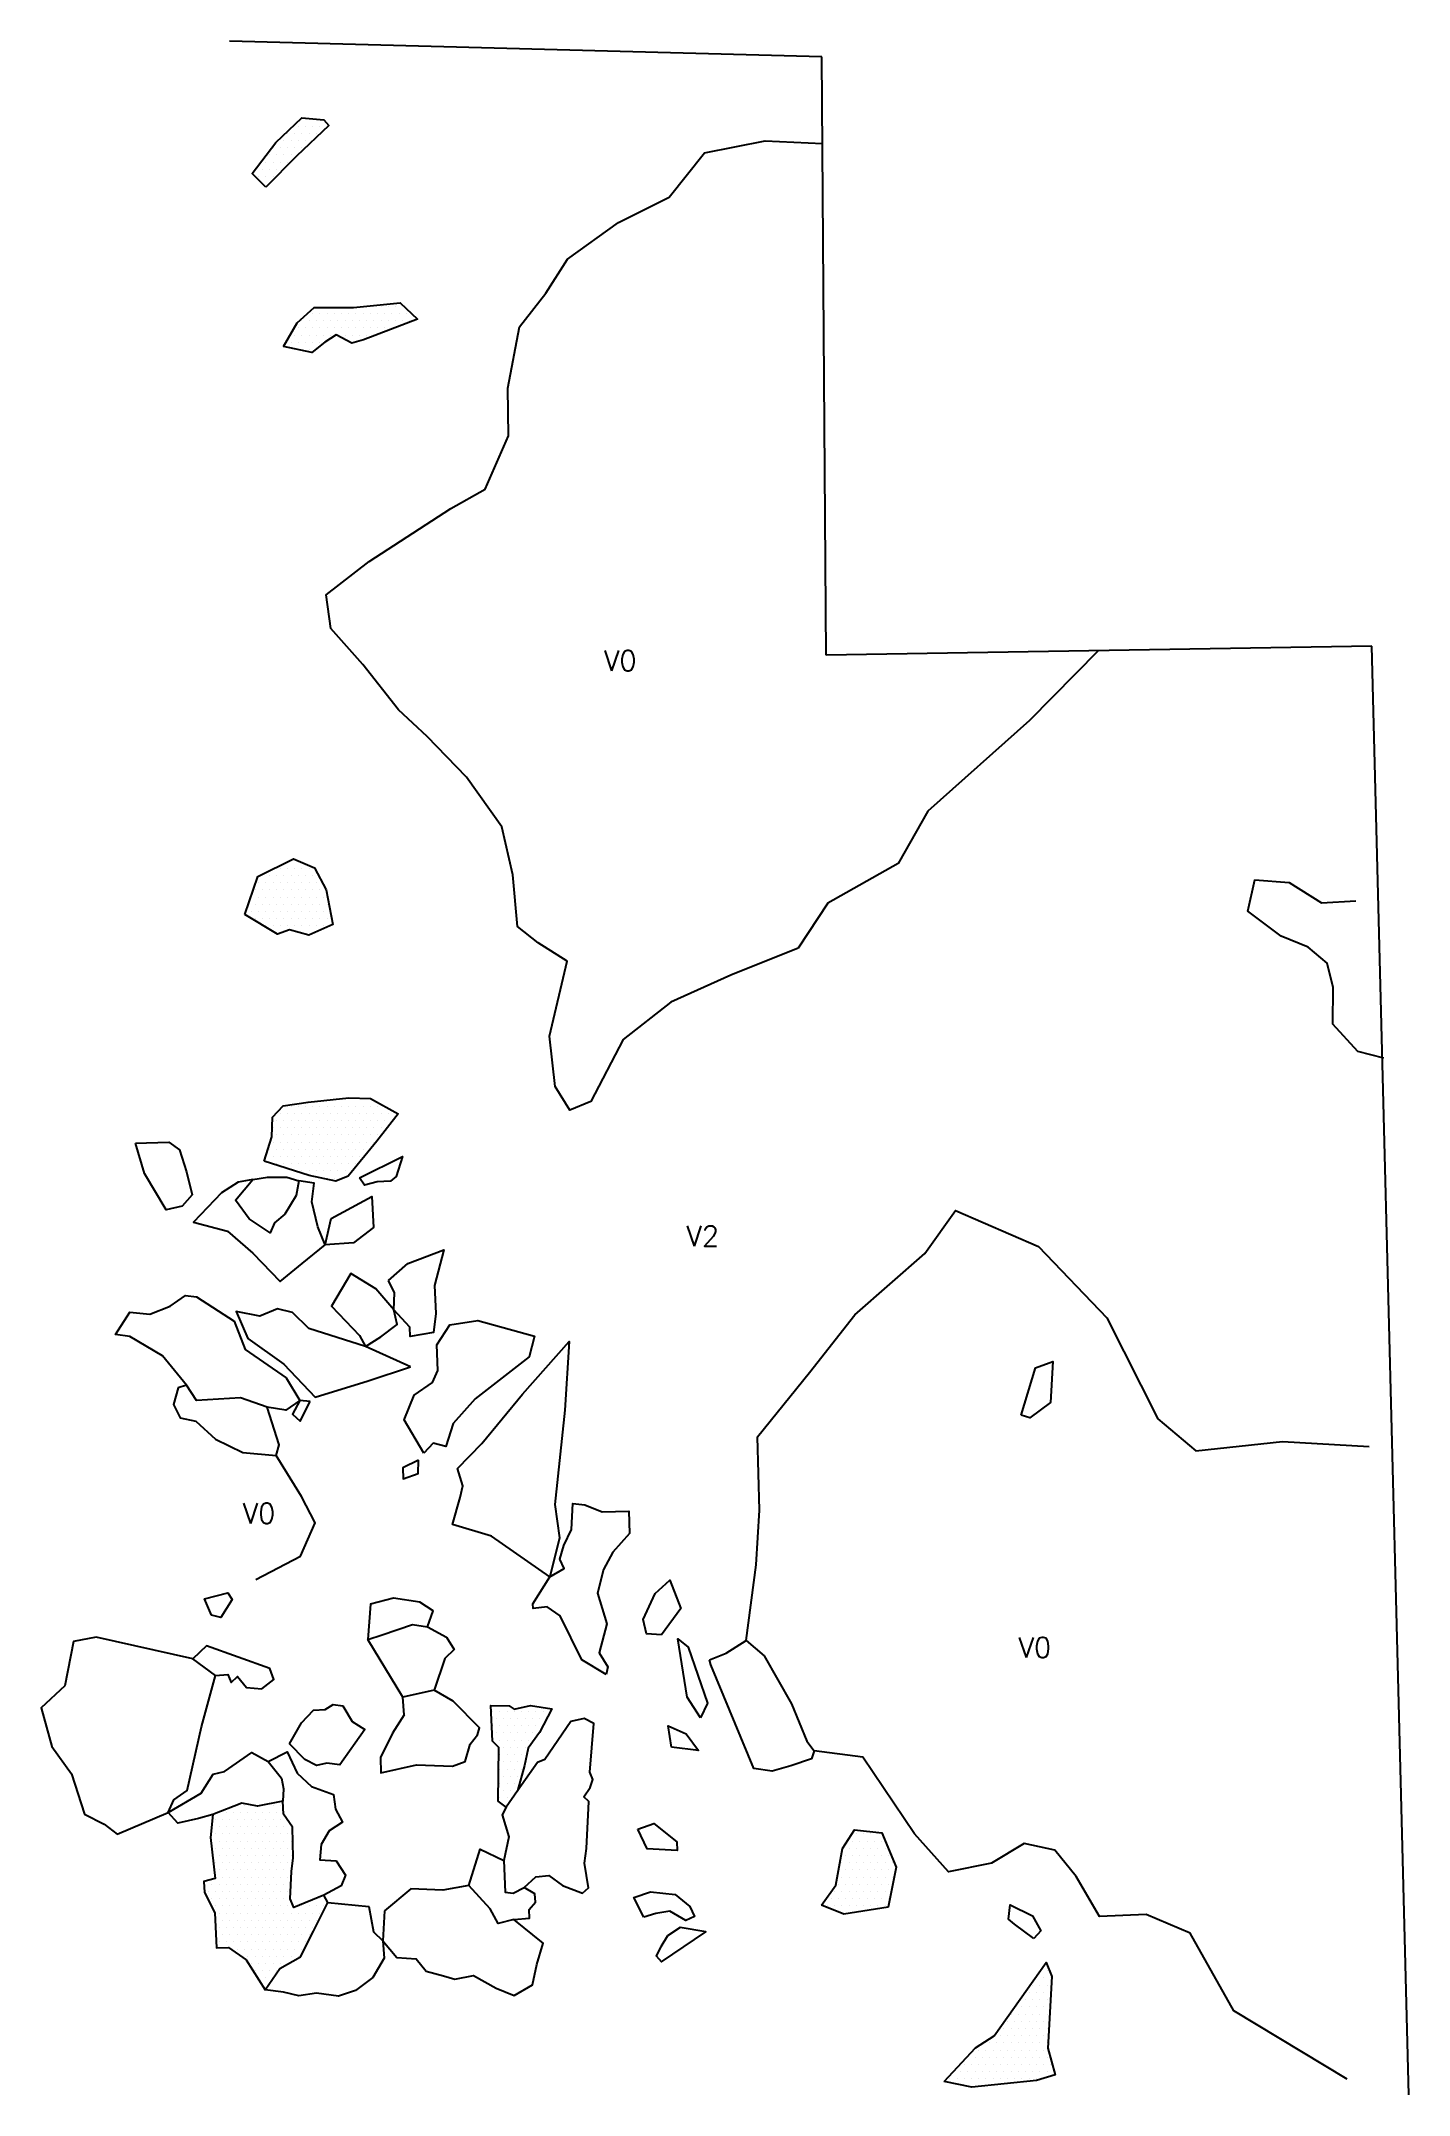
# Model space of a CAD drawing. Header units: metres. Extents: x 5.58 to 7.95, y -16.69 to -13.13.
import ezdxf

# ---------------------------------------------------------------- set-up
doc = ezdxf.new("R2010")
doc.units = ezdxf.units.M
doc.header["$LTSCALE"] = 25
doc.header["$MEASUREMENT"] = 0
doc.linetypes.add('STRICHPUNKTX2', pattern=[2, 1, -0.5, 0, -0.5])
doc.layers.get('0').update_dxf_attribs({"linetype": 'CONTINUOUS'})
for name, color, linetype in [('BEFUND', 1, 'CONTINUOUS'), ('BEFUNDSCHRAFF', 1, 'CONTINUOUS'), ('GRABUNGSGRENZE', 3, 'STRICHPUNKTX2'), ('STEINE', 4, 'CONTINUOUS'), ('STEINESCHRAFF', 4, 'CONTINUOUS')]:
    doc.layers.add(name, color=color, linetype=linetype)
doc.styles.get("Standard").update_dxf_attribs({"font": 'txt.shx'})

# ---------------------------------------------------------------- blocks, each defined once
blk = doc.blocks.new('*X1')
at = {"color": 0}
for p, q in [((600.625, -1328.75), (600.625, -1328.75)), ((601.875, -1328.75), (601.875, -1328.75)), ((602.5, -1327.5), (602.5, -1327.5)), ((603.125, -1326.25), (603.125, -1326.25)), ((603.125, -1328.75), (603.125, -1328.75)), ((603.75, -1327.5), (603.75, -1327.5)), ((604.375, -1326.25), (604.375, -1326.25)), ((604.375, -1328.75), (604.375, -1328.75)), ((605, -1327.5), (605, -1327.5)), ((605.625, -1328.75), (605.625, -1328.75)), ((606.25, -1327.5), (606.25, -1327.5)), ((607.5, -1327.5), (607.5, -1327.5)), ((597.5, -1332.5), (597.5, -1332.5)), ((598.125, -1331.25), (598.125, -1331.25)), ((598.75, -1332.5), (598.75, -1332.5)), ((599.375, -1331.25), (599.375, -1331.25)), ((600, -1330), (600, -1330)), ((600, -1332.5), (600, -1332.5)), ((600.625, -1331.25), (600.625, -1331.25)), ((601.25, -1330), (601.25, -1330)), ((601.25, -1332.5), (601.25, -1332.5)), ((601.875, -1331.25), (601.875, -1331.25)), ((602.5, -1330), (602.5, -1330)), ((603.125, -1331.25), (603.125, -1331.25)), ((603.75, -1330), (603.75, -1330)), ((605, -1330), (605, -1330)), ((596.25, -1335), (596.25, -1335)), ((596.875, -1333.75), (596.875, -1333.75)), ((597.5, -1335), (597.5, -1335)), ((598.125, -1333.75), (598.125, -1333.75)), ((598.75, -1335), (598.75, -1335)), ((599.375, -1333.75), (599.375, -1333.75)), ((600.625, -1333.75), (600.625, -1333.75)), ((595.625, -1336.25), (595.625, -1336.25)), ((596.875, -1336.25), (596.875, -1336.25)), ((598.125, -1336.25), (598.125, -1336.25)), ((605, -1360), (605, -1360)), ((606.25, -1360), (606.25, -1360)), ((607.5, -1360), (607.5, -1360)), ((608.75, -1360), (608.75, -1360)), ((610, -1360), (610, -1360)), ((611.25, -1360), (611.25, -1360)), ((612.5, -1360), (612.5, -1360)), ((613.75, -1360), (613.75, -1360)), ((614.375, -1358.75), (614.375, -1358.75)), ((615, -1360), (615, -1360)), ((615.625, -1358.75), (615.625, -1358.75)), ((616.25, -1360), (616.25, -1360)), ((616.875, -1358.75), (616.875, -1358.75)), ((617.5, -1360), (617.5, -1360)), ((618.125, -1358.75), (618.125, -1358.75)), ((618.75, -1360), (618.75, -1360)), ((619.375, -1358.75), (619.375, -1358.75)), ((620, -1360), (620, -1360)), ((620.625, -1358.75), (620.625, -1358.75)), ((621.25, -1360), (621.25, -1360)), ((601.875, -1363.75), (601.875, -1363.75)), ((602.5, -1362.5), (602.5, -1362.5)), ((603.125, -1361.25), (603.125, -1361.25)), ((603.125, -1363.75), (603.125, -1363.75)), ((603.75, -1362.5), (603.75, -1362.5)), ((604.375, -1361.25), (604.375, -1361.25)), ((604.375, -1363.75), (604.375, -1363.75)), ((605, -1362.5), (605, -1362.5)), ((605.625, -1361.25), (605.625, -1361.25)), ((605.625, -1363.75), (605.625, -1363.75)), ((606.25, -1362.5), (606.25, -1362.5)), ((606.875, -1361.25), (606.875, -1361.25)), ((606.875, -1363.75), (606.875, -1363.75)), ((607.5, -1362.5), (607.5, -1362.5)), ((608.125, -1361.25), (608.125, -1361.25)), ((608.125, -1363.75), (608.125, -1363.75)), ((608.75, -1362.5), (608.75, -1362.5)), ((609.375, -1361.25), (609.375, -1361.25)), ((609.375, -1363.75), (609.375, -1363.75)), ((610, -1362.5), (610, -1362.5)), ((610.625, -1361.25), (610.625, -1361.25)), ((610.625, -1363.75), (610.625, -1363.75)), ((611.25, -1362.5), (611.25, -1362.5)), ((611.875, -1361.25), (611.875, -1361.25)), ((611.875, -1363.75), (611.875, -1363.75)), ((612.5, -1362.5), (612.5, -1362.5)), ((613.125, -1361.25), (613.125, -1361.25)), ((613.125, -1363.75), (613.125, -1363.75)), ((613.75, -1362.5), (613.75, -1362.5)), ((614.375, -1361.25), (614.375, -1361.25)), ((614.375, -1363.75), (614.375, -1363.75)), ((615, -1362.5), (615, -1362.5)), ((615.625, -1361.25), (615.625, -1361.25)), ((615.625, -1363.75), (615.625, -1363.75)), ((616.25, -1362.5), (616.25, -1362.5)), ((616.875, -1361.25), (616.875, -1361.25)), ((617.5, -1362.5), (617.5, -1362.5)), ((618.125, -1361.25), (618.125, -1361.25)), ((618.75, -1362.5), (618.75, -1362.5)), ((619.375, -1361.25), (619.375, -1361.25)), ((620.625, -1361.25), (620.625, -1361.25)), ((621.875, -1361.25), (621.875, -1361.25)), ((601.25, -1365), (601.25, -1365)), ((602.5, -1365), (602.5, -1365)), ((603.125, -1366.25), (603.125, -1366.25)), ((603.75, -1365), (603.75, -1365)), ((604.375, -1366.25), (604.375, -1366.25)), ((605, -1365), (605, -1365)), ((606.25, -1365), (606.25, -1365)), ((609.375, -1496.25), (609.375, -1496.25)), ((610.625, -1496.25), (610.625, -1496.25)), ((611.875, -1496.25), (611.875, -1496.25)), ((613.125, -1496.25), (613.125, -1496.25)), ((614.375, -1496.25), (614.375, -1496.25)), ((598.75, -1500), (598.75, -1500)), ((599.375, -1498.75), (599.375, -1498.75)), ((600, -1497.5), (600, -1497.5)), ((600, -1500), (600, -1500)), ((600.625, -1498.75), (600.625, -1498.75)), ((601.25, -1497.5), (601.25, -1497.5)), ((601.25, -1500), (601.25, -1500)), ((601.875, -1498.75), (601.875, -1498.75)), ((602.5, -1497.5), (602.5, -1497.5)), ((602.5, -1500), (602.5, -1500)), ((603.125, -1498.75), (603.125, -1498.75)), ((603.75, -1497.5), (603.75, -1497.5)), ((603.75, -1500), (603.75, -1500)), ((604.375, -1498.75), (604.375, -1498.75)), ((605, -1497.5), (605, -1497.5)), ((605, -1500), (605, -1500)), ((605.625, -1498.75), (605.625, -1498.75)), ((606.25, -1497.5), (606.25, -1497.5)), ((606.25, -1500), (606.25, -1500)), ((606.875, -1498.75), (606.875, -1498.75)), ((607.5, -1497.5), (607.5, -1497.5)), ((607.5, -1500), (607.5, -1500)), ((608.125, -1498.75), (608.125, -1498.75)), ((608.75, -1497.5), (608.75, -1497.5)), ((608.75, -1500), (608.75, -1500)), ((609.375, -1498.75), (609.375, -1498.75)), ((610, -1497.5), (610, -1497.5)), ((610, -1500), (610, -1500)), ((610.625, -1498.75), (610.625, -1498.75)), ((611.25, -1497.5), (611.25, -1497.5)), ((611.25, -1500), (611.25, -1500)), ((611.875, -1498.75), (611.875, -1498.75)), ((612.5, -1497.5), (612.5, -1497.5)), ((612.5, -1500), (612.5, -1500)), ((613.125, -1498.75), (613.125, -1498.75)), ((613.75, -1497.5), (613.75, -1497.5)), ((613.75, -1500), (613.75, -1500)), ((614.375, -1498.75), (614.375, -1498.75)), ((615, -1497.5), (615, -1497.5)), ((615, -1500), (615, -1500)), ((615.625, -1498.75), (615.625, -1498.75)), ((616.25, -1497.5), (616.25, -1497.5)), ((616.25, -1500), (616.25, -1500)), ((616.875, -1498.75), (616.875, -1498.75)), ((617.5, -1500), (617.5, -1500)), ((618.125, -1498.75), (618.125, -1498.75)), ((618.75, -1500), (618.75, -1500)), ((619.375, -1498.75), (619.375, -1498.75)), ((598.125, -1501.25), (598.125, -1501.25)), ((598.75, -1502.5), (598.75, -1502.5)), ((599.375, -1501.25), (599.375, -1501.25)), ((600, -1502.5), (600, -1502.5)), ((600.625, -1501.25), (600.625, -1501.25)), ((601.25, -1502.5), (601.25, -1502.5)), ((601.875, -1501.25), (601.875, -1501.25)), ((602.5, -1502.5), (602.5, -1502.5)), ((603.125, -1501.25), (603.125, -1501.25)), ((603.75, -1502.5), (603.75, -1502.5)), ((604.375, -1501.25), (604.375, -1501.25)), ((605, -1502.5), (605, -1502.5)), ((605.625, -1501.25), (605.625, -1501.25)), ((606.25, -1502.5), (606.25, -1502.5)), ((606.875, -1501.25), (606.875, -1501.25)), ((607.5, -1502.5), (607.5, -1502.5)), ((608.125, -1501.25), (608.125, -1501.25)), ((608.75, -1502.5), (608.75, -1502.5)), ((609.375, -1501.25), (609.375, -1501.25)), ((610, -1502.5), (610, -1502.5)), ((610.625, -1501.25), (610.625, -1501.25)), ((611.25, -1502.5), (611.25, -1502.5)), ((611.875, -1501.25), (611.875, -1501.25)), ((612.5, -1502.5), (612.5, -1502.5)), ((613.125, -1501.25), (613.125, -1501.25)), ((613.75, -1502.5), (613.75, -1502.5)), ((614.375, -1501.25), (614.375, -1501.25)), ((615, -1502.5), (615, -1502.5)), ((615.625, -1501.25), (615.625, -1501.25)), ((616.25, -1502.5), (616.25, -1502.5)), ((616.875, -1501.25), (616.875, -1501.25)), ((596.875, -1506.25), (596.875, -1506.25)), ((597.5, -1505), (597.5, -1505)), ((598.125, -1503.75), (598.125, -1503.75)), ((598.125, -1506.25), (598.125, -1506.25)), ((598.75, -1505), (598.75, -1505)), ((599.375, -1503.75), (599.375, -1503.75)), ((599.375, -1506.25), (599.375, -1506.25)), ((600, -1505), (600, -1505)), ((600.625, -1503.75), (600.625, -1503.75)), ((600.625, -1506.25), (600.625, -1506.25)), ((601.25, -1505), (601.25, -1505)), ((601.875, -1503.75), (601.875, -1503.75)), ((601.875, -1506.25), (601.875, -1506.25)), ((602.5, -1505), (602.5, -1505)), ((603.125, -1503.75), (603.125, -1503.75)), ((603.125, -1506.25), (603.125, -1506.25)), ((603.75, -1505), (603.75, -1505)), ((604.375, -1503.75), (604.375, -1503.75)), ((604.375, -1506.25), (604.375, -1506.25)), ((605, -1505), (605, -1505)), ((605.625, -1503.75), (605.625, -1503.75)), ((605.625, -1506.25), (605.625, -1506.25)), ((606.25, -1505), (606.25, -1505)), ((606.875, -1503.75), (606.875, -1503.75)), ((606.875, -1506.25), (606.875, -1506.25)), ((607.5, -1505), (607.5, -1505)), ((608.125, -1503.75), (608.125, -1503.75)), ((608.125, -1506.25), (608.125, -1506.25)), ((608.75, -1505), (608.75, -1505)), ((609.375, -1503.75), (609.375, -1503.75)), ((609.375, -1506.25), (609.375, -1506.25)), ((610, -1505), (610, -1505)), ((610.625, -1503.75), (610.625, -1503.75)), ((610.625, -1506.25), (610.625, -1506.25)), ((611.25, -1505), (611.25, -1505)), ((611.875, -1503.75), (611.875, -1503.75)), ((611.875, -1506.25), (611.875, -1506.25)), ((612.5, -1505), (612.5, -1505)), ((613.125, -1503.75), (613.125, -1503.75)), ((613.125, -1506.25), (613.125, -1506.25)), ((613.75, -1505), (613.75, -1505)), ((614.375, -1503.75), (614.375, -1503.75)), ((615.625, -1503.75), (615.625, -1503.75)), ((598.75, -1507.5), (598.75, -1507.5)), ((600, -1507.5), (600, -1507.5)), ((601.25, -1507.5), (601.25, -1507.5)), ((602.5, -1507.5), (602.5, -1507.5)), ((603.125, -1508.75), (603.125, -1508.75)), ((603.75, -1507.5), (603.75, -1507.5)), ((604.375, -1508.75), (604.375, -1508.75)), ((605, -1507.5), (605, -1507.5)), ((605.625, -1508.75), (605.625, -1508.75)), ((606.25, -1507.5), (606.25, -1507.5)), ((606.875, -1508.75), (606.875, -1508.75)), ((607.5, -1507.5), (607.5, -1507.5)), ((607.5, -1510), (607.5, -1510)), ((608.125, -1508.75), (608.125, -1508.75)), ((608.75, -1507.5), (608.75, -1507.5)), ((608.75, -1510), (608.75, -1510)), ((609.375, -1508.75), (609.375, -1508.75)), ((610, -1507.5), (610, -1507.5)), ((610, -1510), (610, -1510)), ((610.625, -1508.75), (610.625, -1508.75)), ((611.25, -1507.5), (611.25, -1507.5)), ((611.875, -1508.75), (611.875, -1508.75)), ((612.5, -1507.5), (612.5, -1507.5))]:
    blk.add_line(p, q, dxfattribs=at)
blk = doc.blocks.new('*X2')
at = {"color": 0}
for p, q in [((636.25, -1602.5), (636.25, -1602.5)), ((637.5, -1602.5), (637.5, -1602.5)), ((638.75, -1602.5), (638.75, -1602.5)), ((640, -1602.5), (640, -1602.5)), ((641.25, -1602.5), (641.25, -1602.5)), ((642.5, -1602.5), (642.5, -1602.5)), ((643.75, -1602.5), (643.75, -1602.5)), ((645, -1602.5), (645, -1602.5)), ((646.25, -1602.5), (646.25, -1602.5)), ((636.25, -1605), (636.25, -1605)), ((636.875, -1603.75), (636.875, -1603.75)), ((636.875, -1606.25), (636.875, -1606.25)), ((637.5, -1605), (637.5, -1605)), ((638.125, -1603.75), (638.125, -1603.75)), ((638.125, -1606.25), (638.125, -1606.25)), ((638.75, -1605), (638.75, -1605)), ((639.375, -1603.75), (639.375, -1603.75)), ((639.375, -1606.25), (639.375, -1606.25)), ((640, -1605), (640, -1605)), ((640.625, -1603.75), (640.625, -1603.75)), ((640.625, -1606.25), (640.625, -1606.25)), ((641.25, -1605), (641.25, -1605)), ((641.875, -1603.75), (641.875, -1603.75)), ((641.875, -1606.25), (641.875, -1606.25)), ((642.5, -1605), (642.5, -1605)), ((643.125, -1603.75), (643.125, -1603.75)), ((643.125, -1606.25), (643.125, -1606.25)), ((643.75, -1605), (643.75, -1605)), ((644.375, -1603.75), (644.375, -1603.75)), ((645.625, -1603.75), (645.625, -1603.75)), ((636.25, -1607.5), (636.25, -1607.5)), ((637.5, -1607.5), (637.5, -1607.5)), ((637.5, -1610), (637.5, -1610)), ((638.125, -1608.75), (638.125, -1608.75)), ((638.75, -1607.5), (638.75, -1607.5)), ((638.75, -1610), (638.75, -1610)), ((639.375, -1608.75), (639.375, -1608.75)), ((640, -1607.5), (640, -1607.5)), ((640, -1610), (640, -1610)), ((640.625, -1608.75), (640.625, -1608.75)), ((641.25, -1607.5), (641.25, -1607.5)), ((641.25, -1610), (641.25, -1610)), ((641.875, -1608.75), (641.875, -1608.75)), ((642.5, -1607.5), (642.5, -1607.5)), ((637.5, -1612.5), (637.5, -1612.5)), ((638.125, -1611.25), (638.125, -1611.25)), ((638.125, -1613.75), (638.125, -1613.75)), ((638.75, -1612.5), (638.75, -1612.5)), ((639.375, -1611.25), (639.375, -1611.25)), ((639.375, -1613.75), (639.375, -1613.75)), ((640, -1612.5), (640, -1612.5)), ((640.625, -1611.25), (640.625, -1611.25)), ((640.625, -1613.75), (640.625, -1613.75)), ((641.25, -1612.5), (641.25, -1612.5)), ((641.875, -1611.25), (641.875, -1611.25)), ((637.5, -1615), (637.5, -1615)), ((637.5, -1617.5), (637.5, -1617.5)), ((638.125, -1616.25), (638.125, -1616.25)), ((638.75, -1615), (638.75, -1615)), ((638.75, -1617.5), (638.75, -1617.5)), ((639.375, -1616.25), (639.375, -1616.25)), ((640, -1615), (640, -1615)), ((588.75, -1620), (588.75, -1620)), ((590, -1620), (590, -1620)), ((591.25, -1620), (591.25, -1620)), ((591.875, -1618.75), (591.875, -1618.75)), ((592.5, -1620), (592.5, -1620)), ((593.125, -1618.75), (593.125, -1618.75)), ((593.75, -1620), (593.75, -1620)), ((595, -1620), (595, -1620)), ((596.25, -1620), (596.25, -1620)), ((596.875, -1618.75), (596.875, -1618.75)), ((597.5, -1620), (597.5, -1620)), ((598.125, -1618.75), (598.125, -1618.75)), ((598.75, -1620), (598.75, -1620)), ((599.375, -1618.75), (599.375, -1618.75)), ((638.125, -1618.75), (638.125, -1618.75)), ((587.5, -1622.5), (587.5, -1622.5)), ((588.125, -1621.25), (588.125, -1621.25)), ((588.125, -1623.75), (588.125, -1623.75)), ((588.75, -1622.5), (588.75, -1622.5)), ((589.375, -1621.25), (589.375, -1621.25)), ((589.375, -1623.75), (589.375, -1623.75)), ((590, -1622.5), (590, -1622.5)), ((590.625, -1621.25), (590.625, -1621.25)), ((590.625, -1623.75), (590.625, -1623.75)), ((591.25, -1622.5), (591.25, -1622.5)), ((591.875, -1621.25), (591.875, -1621.25)), ((591.875, -1623.75), (591.875, -1623.75)), ((592.5, -1622.5), (592.5, -1622.5)), ((593.125, -1621.25), (593.125, -1621.25)), ((593.125, -1623.75), (593.125, -1623.75)), ((593.75, -1622.5), (593.75, -1622.5)), ((594.375, -1621.25), (594.375, -1621.25)), ((594.375, -1623.75), (594.375, -1623.75)), ((595, -1622.5), (595, -1622.5)), ((595.625, -1621.25), (595.625, -1621.25)), ((595.625, -1623.75), (595.625, -1623.75)), ((596.25, -1622.5), (596.25, -1622.5)), ((596.875, -1621.25), (596.875, -1621.25)), ((596.875, -1623.75), (596.875, -1623.75)), ((597.5, -1622.5), (597.5, -1622.5)), ((598.125, -1621.25), (598.125, -1621.25)), ((598.125, -1623.75), (598.125, -1623.75)), ((598.75, -1622.5), (598.75, -1622.5)), ((599.375, -1621.25), (599.375, -1621.25)), ((599.375, -1623.75), (599.375, -1623.75)), ((600, -1622.5), (600, -1622.5)), ((600.625, -1623.75), (600.625, -1623.75)), ((601.25, -1622.5), (601.25, -1622.5)), ((699.375, -1623.75), (699.375, -1623.75)), ((700.625, -1623.75), (700.625, -1623.75)), ((701.875, -1623.75), (701.875, -1623.75)), ((703.125, -1623.75), (703.125, -1623.75)), ((587.5, -1625), (587.5, -1625)), ((588.125, -1626.25), (588.125, -1626.25)), ((588.75, -1625), (588.75, -1625)), ((588.75, -1627.5), (588.75, -1627.5)), ((589.375, -1626.25), (589.375, -1626.25)), ((590, -1625), (590, -1625)), ((590, -1627.5), (590, -1627.5)), ((590.625, -1626.25), (590.625, -1626.25)), ((591.25, -1625), (591.25, -1625)), ((591.25, -1627.5), (591.25, -1627.5)), ((591.875, -1626.25), (591.875, -1626.25)), ((592.5, -1625), (592.5, -1625)), ((592.5, -1627.5), (592.5, -1627.5)), ((593.125, -1626.25), (593.125, -1626.25)), ((593.75, -1625), (593.75, -1625)), ((593.75, -1627.5), (593.75, -1627.5)), ((594.375, -1626.25), (594.375, -1626.25)), ((595, -1625), (595, -1625)), ((595, -1627.5), (595, -1627.5)), ((595.625, -1626.25), (595.625, -1626.25)), ((596.25, -1625), (596.25, -1625)), ((596.25, -1627.5), (596.25, -1627.5)), ((596.875, -1626.25), (596.875, -1626.25)), ((597.5, -1625), (597.5, -1625)), ((597.5, -1627.5), (597.5, -1627.5)), ((598.125, -1626.25), (598.125, -1626.25)), ((598.75, -1625), (598.75, -1625)), ((598.75, -1627.5), (598.75, -1627.5)), ((599.375, -1626.25), (599.375, -1626.25)), ((600, -1625), (600, -1625)), ((600, -1627.5), (600, -1627.5)), ((600.625, -1626.25), (600.625, -1626.25)), ((601.25, -1625), (601.25, -1625)), ((601.25, -1627.5), (601.25, -1627.5)), ((697.5, -1627.5), (697.5, -1627.5)), ((698.125, -1626.25), (698.125, -1626.25)), ((698.75, -1625), (698.75, -1625)), ((698.75, -1627.5), (698.75, -1627.5)), ((699.375, -1626.25), (699.375, -1626.25)), ((700, -1625), (700, -1625)), ((700, -1627.5), (700, -1627.5)), ((700.625, -1626.25), (700.625, -1626.25)), ((701.25, -1625), (701.25, -1625)), ((701.25, -1627.5), (701.25, -1627.5)), ((701.875, -1626.25), (701.875, -1626.25)), ((702.5, -1625), (702.5, -1625)), ((702.5, -1627.5), (702.5, -1627.5)), ((703.125, -1626.25), (703.125, -1626.25)), ((703.75, -1625), (703.75, -1625)), ((703.75, -1627.5), (703.75, -1627.5)), ((704.375, -1626.25), (704.375, -1626.25)), ((705, -1627.5), (705, -1627.5)), ((588.125, -1628.75), (588.125, -1628.75)), ((588.125, -1631.25), (588.125, -1631.25)), ((588.75, -1630), (588.75, -1630)), ((589.375, -1628.75), (589.375, -1628.75)), ((589.375, -1631.25), (589.375, -1631.25)), ((590, -1630), (590, -1630)), ((590.625, -1628.75), (590.625, -1628.75)), ((590.625, -1631.25), (590.625, -1631.25)), ((591.25, -1630), (591.25, -1630)), ((591.875, -1628.75), (591.875, -1628.75)), ((591.875, -1631.25), (591.875, -1631.25)), ((592.5, -1630), (592.5, -1630)), ((593.125, -1628.75), (593.125, -1628.75)), ((593.125, -1631.25), (593.125, -1631.25)), ((593.75, -1630), (593.75, -1630)), ((594.375, -1628.75), (594.375, -1628.75)), ((594.375, -1631.25), (594.375, -1631.25)), ((595, -1630), (595, -1630)), ((595.625, -1628.75), (595.625, -1628.75)), ((595.625, -1631.25), (595.625, -1631.25)), ((596.25, -1630), (596.25, -1630)), ((596.875, -1628.75), (596.875, -1628.75)), ((596.875, -1631.25), (596.875, -1631.25)), ((597.5, -1630), (597.5, -1630)), ((598.125, -1628.75), (598.125, -1628.75)), ((598.125, -1631.25), (598.125, -1631.25)), ((598.75, -1630), (598.75, -1630)), ((599.375, -1628.75), (599.375, -1628.75)), ((599.375, -1631.25), (599.375, -1631.25)), ((600, -1630), (600, -1630)), ((600.625, -1628.75), (600.625, -1628.75)), ((600.625, -1631.25), (600.625, -1631.25)), ((601.25, -1630), (601.25, -1630)), ((696.875, -1628.75), (696.875, -1628.75)), ((696.875, -1631.25), (696.875, -1631.25)), ((697.5, -1630), (697.5, -1630)), ((698.125, -1628.75), (698.125, -1628.75)), ((698.125, -1631.25), (698.125, -1631.25)), ((698.75, -1630), (698.75, -1630)), ((699.375, -1628.75), (699.375, -1628.75)), ((699.375, -1631.25), (699.375, -1631.25)), ((700, -1630), (700, -1630)), ((700.625, -1628.75), (700.625, -1628.75)), ((700.625, -1631.25), (700.625, -1631.25)), ((701.25, -1630), (701.25, -1630)), ((701.875, -1628.75), (701.875, -1628.75)), ((701.875, -1631.25), (701.875, -1631.25)), ((702.5, -1630), (702.5, -1630)), ((703.125, -1628.75), (703.125, -1628.75)), ((703.125, -1631.25), (703.125, -1631.25)), ((703.75, -1630), (703.75, -1630)), ((704.375, -1628.75), (704.375, -1628.75)), ((704.375, -1631.25), (704.375, -1631.25)), ((705, -1630), (705, -1630)), ((705.625, -1628.75), (705.625, -1628.75)), ((705.625, -1631.25), (705.625, -1631.25)), ((586.25, -1632.5), (586.25, -1632.5)), ((586.875, -1633.75), (586.875, -1633.75)), ((587.5, -1632.5), (587.5, -1632.5)), ((587.5, -1635), (587.5, -1635)), ((588.125, -1633.75), (588.125, -1633.75)), ((588.75, -1632.5), (588.75, -1632.5)), ((588.75, -1635), (588.75, -1635)), ((589.375, -1633.75), (589.375, -1633.75)), ((590, -1632.5), (590, -1632.5)), ((590, -1635), (590, -1635)), ((590.625, -1633.75), (590.625, -1633.75)), ((591.25, -1632.5), (591.25, -1632.5)), ((591.25, -1635), (591.25, -1635)), ((591.875, -1633.75), (591.875, -1633.75)), ((592.5, -1632.5), (592.5, -1632.5)), ((592.5, -1635), (592.5, -1635)), ((593.125, -1633.75), (593.125, -1633.75)), ((593.75, -1632.5), (593.75, -1632.5)), ((593.75, -1635), (593.75, -1635)), ((594.375, -1633.75), (594.375, -1633.75)), ((595, -1632.5), (595, -1632.5)), ((595, -1635), (595, -1635)), ((595.625, -1633.75), (595.625, -1633.75)), ((596.25, -1632.5), (596.25, -1632.5)), ((596.25, -1635), (596.25, -1635)), ((596.875, -1633.75), (596.875, -1633.75)), ((597.5, -1632.5), (597.5, -1632.5)), ((597.5, -1635), (597.5, -1635)), ((598.125, -1633.75), (598.125, -1633.75)), ((598.75, -1632.5), (598.75, -1632.5)), ((598.75, -1635), (598.75, -1635)), ((599.375, -1633.75), (599.375, -1633.75)), ((600, -1632.5), (600, -1632.5)), ((600, -1635), (600, -1635)), ((600.625, -1633.75), (600.625, -1633.75)), ((606.25, -1635), (606.25, -1635)), ((695, -1635), (695, -1635)), ((695.625, -1633.75), (695.625, -1633.75)), ((696.25, -1632.5), (696.25, -1632.5)), ((696.25, -1635), (696.25, -1635)), ((696.875, -1633.75), (696.875, -1633.75)), ((697.5, -1632.5), (697.5, -1632.5)), ((697.5, -1635), (697.5, -1635)), ((698.125, -1633.75), (698.125, -1633.75)), ((698.75, -1632.5), (698.75, -1632.5)), ((698.75, -1635), (698.75, -1635)), ((699.375, -1633.75), (699.375, -1633.75)), ((700, -1632.5), (700, -1632.5)), ((700, -1635), (700, -1635)), ((700.625, -1633.75), (700.625, -1633.75)), ((701.25, -1632.5), (701.25, -1632.5)), ((701.25, -1635), (701.25, -1635)), ((701.875, -1633.75), (701.875, -1633.75)), ((702.5, -1632.5), (702.5, -1632.5)), ((702.5, -1635), (702.5, -1635)), ((703.125, -1633.75), (703.125, -1633.75)), ((703.75, -1632.5), (703.75, -1632.5)), ((703.75, -1635), (703.75, -1635)), ((704.375, -1633.75), (704.375, -1633.75)), ((705, -1632.5), (705, -1632.5)), ((705, -1635), (705, -1635)), ((588.125, -1636.25), (588.125, -1636.25)), ((588.125, -1638.75), (588.125, -1638.75)), ((588.75, -1637.5), (588.75, -1637.5)), ((589.375, -1636.25), (589.375, -1636.25)), ((589.375, -1638.75), (589.375, -1638.75)), ((590, -1637.5), (590, -1637.5)), ((590.625, -1636.25), (590.625, -1636.25)), ((590.625, -1638.75), (590.625, -1638.75)), ((591.25, -1637.5), (591.25, -1637.5)), ((591.875, -1636.25), (591.875, -1636.25)), ((591.875, -1638.75), (591.875, -1638.75)), ((592.5, -1637.5), (592.5, -1637.5)), ((593.125, -1636.25), (593.125, -1636.25)), ((593.125, -1638.75), (593.125, -1638.75)), ((593.75, -1637.5), (593.75, -1637.5)), ((594.375, -1636.25), (594.375, -1636.25)), ((594.375, -1638.75), (594.375, -1638.75)), ((595, -1637.5), (595, -1637.5)), ((595.625, -1636.25), (595.625, -1636.25)), ((595.625, -1638.75), (595.625, -1638.75)), ((596.25, -1637.5), (596.25, -1637.5)), ((596.875, -1636.25), (596.875, -1636.25)), ((596.875, -1638.75), (596.875, -1638.75)), ((597.5, -1637.5), (597.5, -1637.5)), ((598.125, -1636.25), (598.125, -1636.25)), ((598.125, -1638.75), (598.125, -1638.75)), ((598.75, -1637.5), (598.75, -1637.5)), ((599.375, -1636.25), (599.375, -1636.25)), ((599.375, -1638.75), (599.375, -1638.75)), ((600, -1637.5), (600, -1637.5)), ((600.625, -1636.25), (600.625, -1636.25)), ((600.625, -1638.75), (600.625, -1638.75)), ((601.25, -1637.5), (601.25, -1637.5)), ((601.875, -1638.75), (601.875, -1638.75)), ((602.5, -1637.5), (602.5, -1637.5)), ((603.125, -1636.25), (603.125, -1636.25)), ((603.125, -1638.75), (603.125, -1638.75)), ((603.75, -1637.5), (603.75, -1637.5)), ((604.375, -1636.25), (604.375, -1636.25)), ((604.375, -1638.75), (604.375, -1638.75)), ((605, -1637.5), (605, -1637.5)), ((605.625, -1636.25), (605.625, -1636.25)), ((605.625, -1638.75), (605.625, -1638.75)), ((606.25, -1637.5), (606.25, -1637.5)), ((606.875, -1636.25), (606.875, -1636.25)), ((694.375, -1636.25), (694.375, -1636.25)), ((695.625, -1636.25), (695.625, -1636.25)), ((696.875, -1636.25), (696.875, -1636.25)), ((697.5, -1637.5), (697.5, -1637.5)), ((698.125, -1636.25), (698.125, -1636.25)), ((699.375, -1636.25), (699.375, -1636.25)), ((700.625, -1636.25), (700.625, -1636.25)), ((701.875, -1636.25), (701.875, -1636.25)), ((703.125, -1636.25), (703.125, -1636.25)), ((704.375, -1636.25), (704.375, -1636.25)), ((588.75, -1640), (588.75, -1640)), ((588.75, -1642.5), (588.75, -1642.5)), ((589.375, -1641.25), (589.375, -1641.25)), ((590, -1640), (590, -1640)), ((590, -1642.5), (590, -1642.5)), ((590.625, -1641.25), (590.625, -1641.25)), ((591.25, -1640), (591.25, -1640)), ((591.25, -1642.5), (591.25, -1642.5)), ((591.875, -1641.25), (591.875, -1641.25)), ((592.5, -1640), (592.5, -1640)), ((592.5, -1642.5), (592.5, -1642.5)), ((593.125, -1641.25), (593.125, -1641.25)), ((593.75, -1640), (593.75, -1640)), ((593.75, -1642.5), (593.75, -1642.5)), ((594.375, -1641.25), (594.375, -1641.25)), ((595, -1640), (595, -1640)), ((595, -1642.5), (595, -1642.5)), ((595.625, -1641.25), (595.625, -1641.25)), ((596.25, -1640), (596.25, -1640)), ((596.25, -1642.5), (596.25, -1642.5)), ((596.875, -1641.25), (596.875, -1641.25)), ((597.5, -1640), (597.5, -1640)), ((597.5, -1642.5), (597.5, -1642.5)), ((598.125, -1641.25), (598.125, -1641.25)), ((598.75, -1640), (598.75, -1640)), ((598.75, -1642.5), (598.75, -1642.5)), ((599.375, -1641.25), (599.375, -1641.25)), ((600, -1640), (600, -1640)), ((600, -1642.5), (600, -1642.5)), ((600.625, -1641.25), (600.625, -1641.25)), ((601.25, -1640), (601.25, -1640)), ((601.25, -1642.5), (601.25, -1642.5)), ((601.875, -1641.25), (601.875, -1641.25)), ((602.5, -1640), (602.5, -1640)), ((602.5, -1642.5), (602.5, -1642.5)), ((603.125, -1641.25), (603.125, -1641.25)), ((603.75, -1640), (603.75, -1640)), ((603.75, -1642.5), (603.75, -1642.5)), ((604.375, -1641.25), (604.375, -1641.25)), ((605, -1640), (605, -1640)), ((591.875, -1643.75), (591.875, -1643.75)), ((593.125, -1643.75), (593.125, -1643.75)), ((593.75, -1645), (593.75, -1645)), ((594.375, -1643.75), (594.375, -1643.75)), ((595, -1645), (595, -1645)), ((595.625, -1643.75), (595.625, -1643.75)), ((596.25, -1645), (596.25, -1645)), ((596.875, -1643.75), (596.875, -1643.75)), ((597.5, -1645), (597.5, -1645)), ((598.125, -1643.75), (598.125, -1643.75)), ((598.75, -1645), (598.75, -1645)), ((599.375, -1643.75), (599.375, -1643.75)), ((600, -1645), (600, -1645)), ((600.625, -1643.75), (600.625, -1643.75)), ((601.25, -1645), (601.25, -1645)), ((601.875, -1643.75), (601.875, -1643.75)), ((602.5, -1645), (602.5, -1645)), ((603.125, -1643.75), (603.125, -1643.75)), ((594.375, -1646.25), (594.375, -1646.25)), ((595, -1647.5), (595, -1647.5)), ((595.625, -1646.25), (595.625, -1646.25)), ((595.625, -1648.75), (595.625, -1648.75)), ((596.25, -1647.5), (596.25, -1647.5)), ((596.875, -1646.25), (596.875, -1646.25)), ((596.875, -1648.75), (596.875, -1648.75)), ((597.5, -1647.5), (597.5, -1647.5)), ((598.125, -1646.25), (598.125, -1646.25)), ((598.125, -1648.75), (598.125, -1648.75)), ((598.75, -1647.5), (598.75, -1647.5)), ((599.375, -1646.25), (599.375, -1646.25)), ((600.625, -1646.25), (600.625, -1646.25)), ((730.625, -1648.75), (730.625, -1648.75)), ((731.875, -1648.75), (731.875, -1648.75)), ((732.5, -1647.5), (732.5, -1647.5)), ((733.125, -1648.75), (733.125, -1648.75)), ((728.75, -1652.5), (728.75, -1652.5)), ((729.375, -1651.25), (729.375, -1651.25)), ((730, -1650), (730, -1650)), ((730, -1652.5), (730, -1652.5)), ((730.625, -1651.25), (730.625, -1651.25)), ((731.25, -1650), (731.25, -1650)), ((731.25, -1652.5), (731.25, -1652.5)), ((731.875, -1651.25), (731.875, -1651.25)), ((732.5, -1650), (732.5, -1650)), ((732.5, -1652.5), (732.5, -1652.5)), ((733.125, -1651.25), (733.125, -1651.25)), ((725.625, -1656.25), (725.625, -1656.25)), ((726.25, -1655), (726.25, -1655)), ((726.875, -1653.75), (726.875, -1653.75)), ((726.875, -1656.25), (726.875, -1656.25)), ((727.5, -1655), (727.5, -1655)), ((728.125, -1653.75), (728.125, -1653.75)), ((728.125, -1656.25), (728.125, -1656.25)), ((728.75, -1655), (728.75, -1655)), ((729.375, -1653.75), (729.375, -1653.75)), ((729.375, -1656.25), (729.375, -1656.25)), ((730, -1655), (730, -1655)), ((730.625, -1653.75), (730.625, -1653.75)), ((730.625, -1656.25), (730.625, -1656.25)), ((731.25, -1655), (731.25, -1655)), ((731.875, -1653.75), (731.875, -1653.75)), ((731.875, -1656.25), (731.875, -1656.25)), ((732.5, -1655), (732.5, -1655)), ((722.5, -1660), (722.5, -1660)), ((723.75, -1660), (723.75, -1660)), ((724.375, -1658.75), (724.375, -1658.75)), ((725, -1657.5), (725, -1657.5)), ((725, -1660), (725, -1660)), ((725.625, -1658.75), (725.625, -1658.75)), ((726.25, -1657.5), (726.25, -1657.5)), ((726.25, -1660), (726.25, -1660)), ((726.875, -1658.75), (726.875, -1658.75)), ((727.5, -1657.5), (727.5, -1657.5)), ((727.5, -1660), (727.5, -1660)), ((728.125, -1658.75), (728.125, -1658.75)), ((728.75, -1657.5), (728.75, -1657.5)), ((728.75, -1660), (728.75, -1660)), ((729.375, -1658.75), (729.375, -1658.75)), ((730, -1657.5), (730, -1657.5)), ((730, -1660), (730, -1660)), ((730.625, -1658.75), (730.625, -1658.75)), ((731.25, -1657.5), (731.25, -1657.5)), ((731.25, -1660), (731.25, -1660)), ((731.875, -1658.75), (731.875, -1658.75)), ((732.5, -1657.5), (732.5, -1657.5)), ((732.5, -1660), (732.5, -1660)), ((718.125, -1663.75), (718.125, -1663.75)), ((718.75, -1662.5), (718.75, -1662.5)), ((719.375, -1663.75), (719.375, -1663.75)), ((720, -1662.5), (720, -1662.5)), ((720.625, -1661.25), (720.625, -1661.25)), ((720.625, -1663.75), (720.625, -1663.75)), ((721.25, -1662.5), (721.25, -1662.5)), ((721.875, -1661.25), (721.875, -1661.25)), ((721.875, -1663.75), (721.875, -1663.75)), ((722.5, -1662.5), (722.5, -1662.5)), ((723.125, -1661.25), (723.125, -1661.25)), ((723.125, -1663.75), (723.125, -1663.75)), ((723.75, -1662.5), (723.75, -1662.5)), ((724.375, -1661.25), (724.375, -1661.25)), ((724.375, -1663.75), (724.375, -1663.75)), ((725, -1662.5), (725, -1662.5)), ((725.625, -1661.25), (725.625, -1661.25)), ((725.625, -1663.75), (725.625, -1663.75)), ((726.25, -1662.5), (726.25, -1662.5)), ((726.875, -1661.25), (726.875, -1661.25)), ((726.875, -1663.75), (726.875, -1663.75)), ((727.5, -1662.5), (727.5, -1662.5)), ((728.125, -1661.25), (728.125, -1661.25)), ((728.125, -1663.75), (728.125, -1663.75)), ((728.75, -1662.5), (728.75, -1662.5)), ((729.375, -1661.25), (729.375, -1661.25)), ((729.375, -1663.75), (729.375, -1663.75)), ((730, -1662.5), (730, -1662.5)), ((730.625, -1661.25), (730.625, -1661.25)), ((730.625, -1663.75), (730.625, -1663.75)), ((731.25, -1662.5), (731.25, -1662.5)), ((731.875, -1661.25), (731.875, -1661.25)), ((731.875, -1663.75), (731.875, -1663.75)), ((732.5, -1662.5), (732.5, -1662.5)), ((733.125, -1663.75), (733.125, -1663.75)), ((715.625, -1666.25), (715.625, -1666.25)), ((716.25, -1665), (716.25, -1665)), ((716.875, -1666.25), (716.875, -1666.25)), ((717.5, -1665), (717.5, -1665)), ((718.125, -1666.25), (718.125, -1666.25)), ((718.75, -1665), (718.75, -1665)), ((719.375, -1666.25), (719.375, -1666.25)), ((720, -1665), (720, -1665)), ((720.625, -1666.25), (720.625, -1666.25)), ((721.25, -1665), (721.25, -1665)), ((721.875, -1666.25), (721.875, -1666.25)), ((722.5, -1665), (722.5, -1665)), ((723.125, -1666.25), (723.125, -1666.25)), ((723.75, -1665), (723.75, -1665)), ((724.375, -1666.25), (724.375, -1666.25)), ((725, -1665), (725, -1665)), ((725.625, -1666.25), (725.625, -1666.25)), ((726.25, -1665), (726.25, -1665)), ((726.875, -1666.25), (726.875, -1666.25)), ((727.5, -1665), (727.5, -1665)), ((728.125, -1666.25), (728.125, -1666.25)), ((728.75, -1665), (728.75, -1665)), ((729.375, -1666.25), (729.375, -1666.25)), ((730, -1665), (730, -1665)), ((730.625, -1666.25), (730.625, -1666.25)), ((731.25, -1665), (731.25, -1665)), ((732.5, -1665), (732.5, -1665)), ((733.75, -1665), (733.75, -1665)), ((718.75, -1667.5), (718.75, -1667.5)), ((720, -1667.5), (720, -1667.5)), ((721.25, -1667.5), (721.25, -1667.5))]:
    blk.add_line(p, q, dxfattribs=at)
blk = doc.blocks.new('*X3')
at = {"color": 0}
for p, q in [((599.375, -1456.25), (599.375, -1456.25)), ((600.625, -1456.25), (600.625, -1456.25)), ((601.25, -1455), (601.25, -1455)), ((601.875, -1456.25), (601.875, -1456.25)), ((602.5, -1455), (602.5, -1455)), ((603.125, -1456.25), (603.125, -1456.25)), ((604.375, -1456.25), (604.375, -1456.25)), ((595, -1460), (595, -1460)), ((595.625, -1458.75), (595.625, -1458.75)), ((596.25, -1457.5), (596.25, -1457.5)), ((596.25, -1460), (596.25, -1460)), ((596.875, -1458.75), (596.875, -1458.75)), ((597.5, -1457.5), (597.5, -1457.5)), ((597.5, -1460), (597.5, -1460)), ((598.125, -1458.75), (598.125, -1458.75)), ((598.75, -1457.5), (598.75, -1457.5)), ((598.75, -1460), (598.75, -1460)), ((599.375, -1458.75), (599.375, -1458.75)), ((600, -1457.5), (600, -1457.5)), ((600, -1460), (600, -1460)), ((600.625, -1458.75), (600.625, -1458.75)), ((601.25, -1457.5), (601.25, -1457.5)), ((601.25, -1460), (601.25, -1460)), ((601.875, -1458.75), (601.875, -1458.75)), ((602.5, -1457.5), (602.5, -1457.5)), ((602.5, -1460), (602.5, -1460)), ((603.125, -1458.75), (603.125, -1458.75)), ((603.75, -1457.5), (603.75, -1457.5)), ((603.75, -1460), (603.75, -1460)), ((604.375, -1458.75), (604.375, -1458.75)), ((605, -1457.5), (605, -1457.5)), ((605, -1460), (605, -1460)), ((605.625, -1458.75), (605.625, -1458.75)), ((606.25, -1460), (606.25, -1460)), ((594.375, -1461.25), (594.375, -1461.25)), ((594.375, -1463.75), (594.375, -1463.75)), ((595, -1462.5), (595, -1462.5)), ((595.625, -1461.25), (595.625, -1461.25)), ((595.625, -1463.75), (595.625, -1463.75)), ((596.25, -1462.5), (596.25, -1462.5)), ((596.875, -1461.25), (596.875, -1461.25)), ((596.875, -1463.75), (596.875, -1463.75)), ((597.5, -1462.5), (597.5, -1462.5)), ((598.125, -1461.25), (598.125, -1461.25)), ((598.125, -1463.75), (598.125, -1463.75)), ((598.75, -1462.5), (598.75, -1462.5)), ((599.375, -1461.25), (599.375, -1461.25)), ((599.375, -1463.75), (599.375, -1463.75)), ((600, -1462.5), (600, -1462.5)), ((600.625, -1461.25), (600.625, -1461.25)), ((600.625, -1463.75), (600.625, -1463.75)), ((601.25, -1462.5), (601.25, -1462.5)), ((601.875, -1461.25), (601.875, -1461.25)), ((601.875, -1463.75), (601.875, -1463.75)), ((602.5, -1462.5), (602.5, -1462.5)), ((603.125, -1461.25), (603.125, -1461.25)), ((603.125, -1463.75), (603.125, -1463.75)), ((603.75, -1462.5), (603.75, -1462.5)), ((604.375, -1461.25), (604.375, -1461.25)), ((604.375, -1463.75), (604.375, -1463.75)), ((605, -1462.5), (605, -1462.5)), ((605.625, -1461.25), (605.625, -1461.25)), ((605.625, -1463.75), (605.625, -1463.75)), ((606.25, -1462.5), (606.25, -1462.5)), ((606.875, -1461.25), (606.875, -1461.25)), ((606.875, -1463.75), (606.875, -1463.75)), ((607.5, -1462.5), (607.5, -1462.5)), ((595, -1465), (595, -1465)), ((596.25, -1465), (596.25, -1465)), ((596.875, -1466.25), (596.875, -1466.25)), ((597.5, -1465), (597.5, -1465)), ((598.125, -1466.25), (598.125, -1466.25)), ((598.75, -1465), (598.75, -1465)), ((598.75, -1467.5), (598.75, -1467.5)), ((599.375, -1466.25), (599.375, -1466.25)), ((600, -1465), (600, -1465)), ((600.625, -1466.25), (600.625, -1466.25)), ((601.25, -1465), (601.25, -1465)), ((601.875, -1466.25), (601.875, -1466.25)), ((602.5, -1465), (602.5, -1465)), ((603.125, -1466.25), (603.125, -1466.25)), ((603.75, -1465), (603.75, -1465)), ((603.75, -1467.5), (603.75, -1467.5)), ((604.375, -1466.25), (604.375, -1466.25)), ((605, -1465), (605, -1465)), ((605, -1467.5), (605, -1467.5)), ((605.625, -1466.25), (605.625, -1466.25)), ((606.25, -1465), (606.25, -1465)), ((606.875, -1466.25), (606.875, -1466.25)), ((607.5, -1465), (607.5, -1465))]:
    blk.add_line(p, q, dxfattribs=at)

msp = doc.modelspace()

# ---------------------------------------------------------------- linework, layer by layer
at = {"layer": 'BEFUND'}
for points in [[(7.4136, -14.185), (7.2942, -14.3062), (7.1181, -14.4632), (7.0661, -14.5542), (6.944, -14.6228), (6.8925, -14.7011), (6.776, -14.7478), (6.6717, -14.7945), (6.5892, -14.8595), (6.5327, -14.9668), (6.4965, -14.982), (6.4711, -14.9408), (6.461, -14.8538), (6.4917, -14.7236), (6.4413, -14.6915), (6.4053, -14.6635), (6.3977, -14.574), (6.3784, -14.4906), (6.317, -14.4045), (6.2489, -14.3338), (6.199, -14.2874), (6.137, -14.2091), (6.0816, -14.1464), (6.0736, -14.0879), (6.1479, -14.0305), (6.2899, -13.9381), (6.3494, -13.905), (6.3902, -13.8125), (6.3887, -13.7296), (6.4092, -13.6233), (6.455, -13.5648), (6.4922, -13.5058), (6.5807, -13.4423), (6.6688, -13.3982), (6.7304, -13.3214), (6.8357, -13.3006), (6.9351, -13.3051)], [(7.9092, -14.8916), (7.864, -14.8804), (7.8208, -14.8326), (7.8213, -14.769), (7.8112, -14.7273), (7.7781, -14.6993), (7.7314, -14.6799), (7.6734, -14.6366), (7.6857, -14.5822), (7.7452, -14.5873), (7.8011, -14.6225), (7.8611, -14.6189)], [(6.8025, -15.902), (6.8199, -15.7708), (6.8256, -15.6761), (6.8221, -15.5485), (6.9123, -15.4371), (6.9912, -15.337), (7.1124, -15.2308), (7.1658, -15.156), (7.3102, -15.2187), (7.4287, -15.3424), (7.517, -15.5175), (7.5831, -15.573), (7.7337, -15.5568), (7.8837, -15.5656)], [(5.9511, -15.796), (6.0289, -15.7559), (6.0544, -15.6979), (6.0306, -15.6521), (5.9869, -15.5813)], [(7.8457, -16.6628), (7.6489, -16.5446), (7.5733, -16.4098), (7.497, -16.3772), (7.4156, -16.3806), (7.3755, -16.3114), (7.3384, -16.2656), (7.285, -16.2544), (7.2285, -16.2884), (7.1537, -16.3036), (7.0947, -16.2374), (7.0048, -16.1046), (6.9204, -16.0933)]]:
    msp.add_lwpolyline(points, dxfattribs=at)
at = {"layer": 'GRABUNGSGRENZE'}
msp.add_lwpolyline([(7.953, -16.6904), (7.8885, -14.1769), (6.9413, -14.1929), (6.934, -13.1547), (5.9055, -13.1274)], dxfattribs=at)
at = {"layer": 'STEINE'}
for points in [[(5.9688, -13.3808), (5.945, -13.3569), (5.9862, -13.3035), (6.031, -13.2608), (6.0697, -13.2639), (6.0783, -13.2741), (6.0218, -13.3269), (5.9688, -13.3808)], [(5.9996, -13.6575), (6.0231, -13.6163), (6.0526, -13.5894), (6.1208, -13.5895), (6.2017, -13.5814), (6.2322, -13.6099), (6.138, -13.6459), (6.1182, -13.6515), (6.0907, -13.6368), (6.0709, -13.6495), (6.0485, -13.6677), (5.9996, -13.6575)], [(5.9322, -14.6428), (5.9551, -14.5767), (6.0167, -14.5462), (6.0533, -14.5615), (6.0736, -14.5997), (6.0853, -14.6602), (6.0436, -14.6785), (6.01, -14.6693), (5.9891, -14.6769), (5.9322, -14.6428)], [(5.9659, -15.0706), (5.9792, -15.0284), (5.9802, -14.9943), (5.9986, -14.9745), (6.0423, -14.9679), (6.113, -14.9604), (6.1502, -14.9619), (6.1985, -14.9884), (6.1613, -15.0357), (6.1119, -15.0967), (6.09, -15.1053), (6.0442, -15.0956), (5.9659, -15.0706)], [(5.7426, -15.0394), (5.8006, -15.0374), (5.8189, -15.0507), (5.8311, -15.0888), (5.8407, -15.129), (5.8234, -15.1488), (5.796, -15.1549), (5.7579, -15.0918), (5.7426, -15.0394)], [(6.1312, -15.0992), (6.206, -15.0622), (6.1948, -15.0973), (6.1851, -15.1054), (6.1622, -15.1064), (6.1399, -15.112), (6.1312, -15.0992)], [(5.9461, -15.1026), (5.9206, -15.1072), (5.8916, -15.1255), (5.8432, -15.1763), (5.9022, -15.1921), (5.946, -15.2303), (5.9937, -15.2792), (6.0319, -15.2482), (6.0716, -15.2157), (6.0589, -15.1846), (6.0483, -15.1409), (6.0529, -15.1088), (6.0259, -15.1047), (6.0213, -15.1302), (6.002, -15.1622), (5.9836, -15.1775), (5.9765, -15.1947), (5.9399, -15.1703), (5.916, -15.1382), (5.9461, -15.1026), (5.9715, -15.0981), (6.0051, -15.0981), (6.0259, -15.1047)], [(6.0716, -15.2157), (6.0823, -15.1699), (6.1526, -15.1318), (6.1556, -15.1857), (6.121, -15.2122), (6.0716, -15.2157)], [(6.1819, -15.2778), (6.215, -15.2483), (6.2776, -15.2245), (6.2618, -15.286), (6.2638, -15.3349), (6.2597, -15.3679), (6.219, -15.3745), (6.2185, -15.3582), (6.1911, -15.3287), (6.1921, -15.2992), (6.1819, -15.2778)], [(6.1911, -15.3287), (6.1595, -15.2921), (6.1163, -15.2656), (6.0827, -15.322), (6.1315, -15.3729), (6.1417, -15.3922), (6.1686, -15.3755), (6.1966, -15.3536), (6.1911, -15.3287)], [(5.9138, -15.3478), (5.9331, -15.3972), (6.0043, -15.4466), (6.0276, -15.4857), (6.0037, -15.5025), (5.9712, -15.4974), (5.9249, -15.4811), (5.8481, -15.4856), (5.8308, -15.4591), (5.7896, -15.4082), (5.7327, -15.3746), (5.7078, -15.371), (5.7327, -15.3324), (5.7673, -15.336), (5.8029, -15.3218), (5.8294, -15.3035), (5.8482, -15.306), (5.9138, -15.3478)], [(6.22, -15.4274), (6.1417, -15.3922), (6.0435, -15.3606), (6.015, -15.3331), (5.9891, -15.3265), (5.9586, -15.3392), (5.9174, -15.3315), (5.9372, -15.3783), (5.9997, -15.4226), (6.0541, -15.4797), (6.1462, -15.4518), (6.22, -15.4274)], [(6.2432, -15.577), (6.2087, -15.5195), (6.2265, -15.4762), (6.2581, -15.4544), (6.2673, -15.4336), (6.2653, -15.3893), (6.2882, -15.3542), (6.337, -15.3471), (6.4352, -15.3742), (6.426, -15.4098), (6.426, -15.4098), (6.3323, -15.4829), (6.2942, -15.5256), (6.2814, -15.5653), (6.259, -15.5597), (6.2432, -15.577)], [(6.4618, -15.7918), (6.3606, -15.721), (6.2925, -15.7006), (6.3063, -15.6538), (6.3109, -15.634), (6.3017, -15.6035), (6.3435, -15.5603), (6.4142, -15.4749), (6.4952, -15.3834), (6.488, -15.5024), (6.4706, -15.6662), (6.4786, -15.7237), (6.4618, -15.7918)], [(7.28, -15.5112), (7.3045, -15.4293), (7.335, -15.4182), (7.3309, -15.4889), (7.2947, -15.5158), (7.28, -15.5112)], [(5.8308, -15.4591), (5.8166, -15.4637), (5.8084, -15.4927), (5.8201, -15.5156), (5.847, -15.5217), (5.8811, -15.5528), (5.9289, -15.5757), (5.9869, -15.5813), (5.992, -15.5625), (5.9712, -15.4974)], [(6.0454, -15.4873), (6.0276, -15.4857), (6.0149, -15.5096), (6.0286, -15.5214), (6.0454, -15.4873)], [(6.2336, -15.5892), (6.2066, -15.6024), (6.2071, -15.6217), (6.233, -15.6126), (6.2336, -15.5892)], [(6.5593, -15.9613), (6.5171, -15.9358), (6.4795, -15.8595), (6.4572, -15.8437), (6.4328, -15.8467), (6.4323, -15.8386), (6.4618, -15.7918), (6.4867, -15.7771), (6.4791, -15.7608), (6.4863, -15.7374), (6.4995, -15.7094), (6.5016, -15.6642), (6.5224, -15.6667), (6.5524, -15.679), (6.5987, -15.6775), (6.6002, -15.7167), (6.5712, -15.7487), (6.5549, -15.7787), (6.5447, -15.8199), (6.5609, -15.8733), (6.5471, -15.9236), (6.5624, -15.9476), (6.5593, -15.9613)], [(5.8747, -15.858), (5.8625, -15.8295), (5.9027, -15.8193), (5.9104, -15.831), (5.8905, -15.8621), (5.8747, -15.858)], [(6.6555, -15.8922), (6.6296, -15.8906), (6.624, -15.8657), (6.6444, -15.8205), (6.6698, -15.7971), (6.6891, -15.8464), (6.6555, -15.8922)], [(6.2491, -15.8786), (6.2593, -15.8507), (6.2359, -15.8354), (6.1901, -15.8287), (6.1504, -15.8389), (6.1458, -15.9004)], [(6.2612, -15.988), (6.2068, -16.0002), (6.1458, -15.9004), (6.1708, -15.8923), (6.2232, -15.874), (6.2491, -15.8786), (6.2821, -15.896), (6.2954, -15.9178), (6.2796, -15.9331), (6.2612, -15.988)], [(5.8813, -15.9628), (5.8421, -15.9337), (5.6743, -15.8965), (5.6351, -15.9036), (5.6198, -15.9804), (5.5785, -16.019), (5.5973, -16.0861), (5.6314, -16.1335), (5.6537, -16.2032), (5.6883, -16.2205), (5.7106, -16.2378), (5.7992, -16.2003), (5.8088, -16.1784), (5.8323, -16.1621), (5.8568, -16.0518), (5.8813, -15.9628)], [(5.8813, -15.9628), (5.9026, -15.9613), (5.9087, -15.975), (5.9194, -15.9643), (5.9352, -15.9837), (5.9616, -15.9857), (5.9825, -15.9695), (5.9759, -15.9506), (5.866, -15.9114), (5.8421, -15.9337)], [(6.7231, -16.0362), (6.7002, -16.0006), (6.684, -15.8993), (6.7018, -15.9136), (6.7353, -16.0108), (6.7231, -16.0362)], [(6.7389, -15.9355), (6.7679, -15.9238), (6.8025, -15.902), (6.8335, -15.9285), (6.8813, -16.0119), (6.9077, -16.0765), (6.9204, -16.0933), (6.9158, -16.1071), (6.8802, -16.1192), (6.8476, -16.1289), (6.8156, -16.1243), (6.7409, -15.9441), (6.7389, -15.9355)], [(6.2088, -16.0312), (6.1884, -16.0627), (6.168, -16.1049), (6.1685, -16.1314), (6.2301, -16.1177), (6.2926, -16.1203), (6.3145, -16.1117), (6.3237, -16.0817), (6.3364, -16.0659), (6.3395, -16.0537), (6.2938, -16.0074), (6.2612, -15.988)], [(6.0099, -16.0814), (6.0307, -16.0448), (6.0516, -16.0229), (6.072, -16.0219), (6.0857, -16.0128), (6.1025, -16.0153), (6.1187, -16.0428), (6.1406, -16.0566), (6.0973, -16.1176), (6.0749, -16.115), (6.0566, -16.1191), (6.0363, -16.1084), (6.0099, -16.0814)], [(6.2088, -16.0312), (6.2068, -16.0002)], [(6.3862, -16.1911), (6.3719, -16.1809), (6.373, -16.0878), (6.3624, -16.0766), (6.3594, -16.015), (6.3914, -16.0151), (6.3996, -16.0212), (6.428, -16.0146), (6.4652, -16.0207), (6.4438, -16.0619), (6.4239, -16.0889), (6.4178, -16.1189), (6.4055, -16.1631), (6.4055, -16.1631)], [(6.3862, -16.1911), (6.3791, -16.2043), (6.3907, -16.2425), (6.382, -16.2836), (6.384, -16.3386), (6.3983, -16.3401), (6.4171, -16.3305), (6.4375, -16.3122), (6.4598, -16.3097), (6.4837, -16.327), (6.5183, -16.3402), (6.529, -16.3311), (6.5219, -16.2883), (6.5255, -16.2629), (6.5296, -16.1815), (6.5205, -16.1734), (6.5317, -16.1571), (6.5363, -16.1434), (6.5312, -16.1302), (6.5379, -16.0462), (6.5211, -16.0371), (6.4982, -16.0426), (6.4529, -16.1082), (6.4402, -16.1138), (6.4055, -16.1631), (6.3862, -16.1911)], [(6.6727, -16.087), (6.6671, -16.0499), (6.6981, -16.0642), (6.72, -16.0927), (6.6727, -16.087)], [(5.7992, -16.2003), (5.8562, -16.1667), (5.8776, -16.1342), (5.8969, -16.1291), (5.9447, -16.0961), (5.9727, -16.1119), (5.9961, -16.1409), (5.9996, -16.1592), (5.9981, -16.1806), (5.9543, -16.1897), (5.9269, -16.1841), (5.877, -16.2039), (5.8521, -16.211), (5.8159, -16.2191), (5.7992, -16.2003)], [(5.9727, -16.1119), (6.0058, -16.0951), (6.023, -16.1323), (6.0479, -16.1552), (6.0861, -16.169), (6.0896, -16.1949), (6.1018, -16.2173), (6.0784, -16.232), (6.0646, -16.2559), (6.0626, -16.2824), (6.0911, -16.2844), (6.1068, -16.3094), (6.0997, -16.3277), (6.0697, -16.3439)], [(5.877, -16.2039), (5.8729, -16.2436), (5.8805, -16.3148), (5.8611, -16.3204), (5.8621, -16.3392), (5.8804, -16.3743), (5.8829, -16.4353), (5.9038, -16.4348), (5.9348, -16.4562), (5.9678, -16.5081), (5.9678, -16.5081), (5.9933, -16.471), (6.0289, -16.4507), (6.0513, -16.4065), (6.0763, -16.3566), (6.0697, -16.3439)], [(6.0697, -16.3439), (6.0172, -16.3652), (6.0112, -16.35), (6.0132, -16.3027), (6.0163, -16.2793), (6.0153, -16.2259), (5.9996, -16.2035), (5.9981, -16.1806)], [(6.6145, -16.2294), (6.6425, -16.2193), (6.6822, -16.2513), (6.6827, -16.2666), (6.6308, -16.2635), (6.6145, -16.2294)], [(6.9334, -16.3614), (6.9583, -16.3263), (6.9696, -16.2628), (6.9905, -16.2307), (7.0378, -16.2359), (7.0631, -16.2954), (7.0488, -16.3646), (6.972, -16.3767), (6.9334, -16.3614)], [(6.321, -16.3273), (6.3409, -16.2643), (6.382, -16.2836)], [(6.1749, -16.371), (6.1718, -16.4229), (6.1962, -16.4519), (6.2298, -16.4544), (6.2471, -16.4758), (6.2771, -16.4835), (6.2969, -16.4896), (6.329, -16.483), (6.3686, -16.5054), (6.3996, -16.5177), (6.4317, -16.4994), (6.4389, -16.4643), (6.4501, -16.4272), (6.3992, -16.3859), (6.3723, -16.393), (6.3581, -16.3676), (6.321, -16.3273), (6.2757, -16.3349), (6.2207, -16.3329), (6.1749, -16.371)], [(6.3992, -16.3859), (6.4267, -16.3839), (6.4257, -16.3686), (6.4369, -16.3559), (6.4354, -16.3417), (6.4171, -16.3305)], [(6.6251, -16.382), (6.6073, -16.3479), (6.6363, -16.3383), (6.6791, -16.3424), (6.7045, -16.3633), (6.7131, -16.3806), (6.6978, -16.3877), (6.6699, -16.3714), (6.6455, -16.3754), (6.6251, -16.382)], [(6.0763, -16.3566), (6.1475, -16.3633), (6.1556, -16.4076), (6.1718, -16.4229), (6.1744, -16.4534), (6.1545, -16.4869), (6.1245, -16.5093), (6.0949, -16.5189), (6.0568, -16.5138), (6.0263, -16.5184), (5.9993, -16.5122), (5.9678, -16.5081)], [(7.3016, -16.4192), (7.2681, -16.3943), (7.2579, -16.3856), (7.261, -16.3607), (7.2996, -16.3795), (7.3138, -16.4055), (7.3016, -16.4192)], [(6.6882, -16.3999), (6.6658, -16.4141), (6.6546, -16.4334), (6.6464, -16.4492), (6.6556, -16.4594), (6.7324, -16.4075), (6.6882, -16.3999)], [(7.1463, -16.6668), (7.2007, -16.6089), (7.2328, -16.588), (7.3235, -16.4604), (7.3331, -16.4849), (7.3264, -16.609), (7.3391, -16.6553), (7.3065, -16.6654), (7.1941, -16.677), (7.1463, -16.6668)]]:
    msp.add_lwpolyline(points, dxfattribs=at)

# ---------------------------------------------------------------- block references
at = {"layer": 'STEINESCHRAFF', "xscale": 0.01, "yscale": 0.01, "zscale": 0.01}
for name in ['*X1', '*X3', '*X2']:
    msp.add_blockref(name, (0, 0), dxfattribs=at)

# ---------------------------------------------------------------- texts
at = {"layer": 'BEFUNDSCHRAFF'}
for s, p in [('V0', (6.5554, -14.2198)), ('V2', (6.6985, -15.2177)), ('V0', (5.9284, -15.6989)), ('V0', (7.275, -15.9316))]:
    msp.add_text(s, height=0.035, dxfattribs=at).set_placement(p)

doc.saveas('drawing.dxf')
